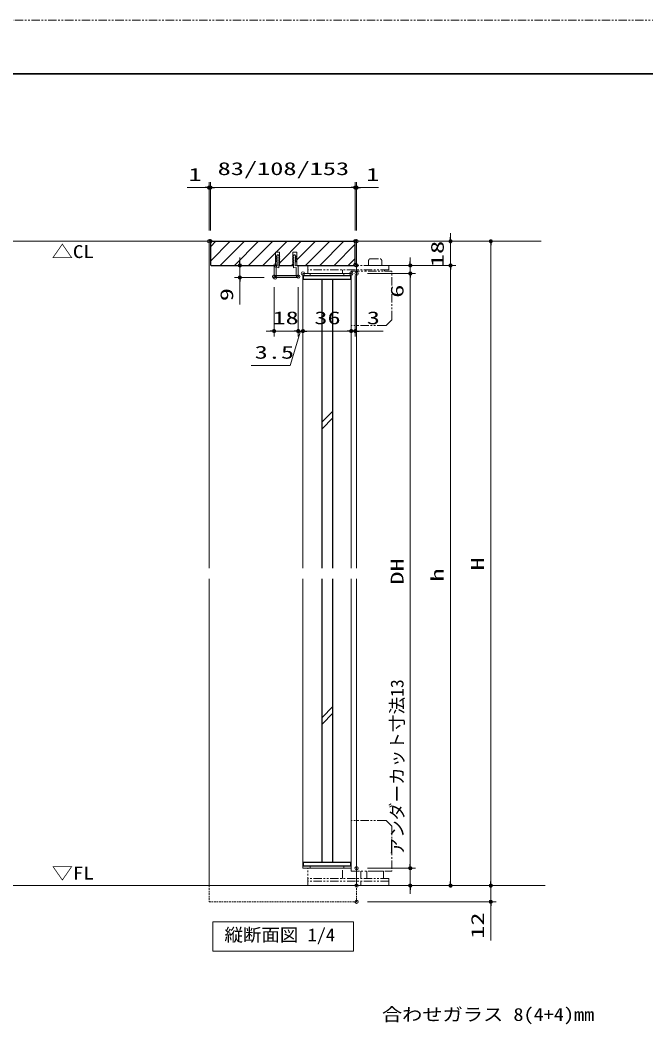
# Model space of a CAD drawing. Units: millimetres, scale not verified. Extents: x -1306 to 1306, y -607 to 607.
# Drawn here: x -803 to -336, y -157 to 594 of the extents above; entities that cross this region are included whole.
import ezdxf
from ezdxf.enums import TextEntityAlignment as Align

# ---------------------------------------------------------------- set-up
doc = ezdxf.new("R2010")
doc.units = ezdxf.units.MM
doc.header["$LTSCALE"] = 5
doc.header["$PDMODE"] = 32
doc.header["$PDSIZE"] = 2.5
doc.linetypes.add('USER1', pattern=[2.5, 1.25, -0.25, 0.25, -0.25, 0.25, -0.25])
doc.linetypes.add('USER2', pattern=[0.375, 0.25, -0.125])
for name, color, linetype, lineweight in [('0-1_線(白)', 7, 'Continuous', 30), ('0-2_線(水)', 4, 'Continuous', 9), ('0-3_線(黄)', 2, 'Continuous', 15), ('0-6_寸法線', 3, 'Continuous', 13), ('0-7_0', 3, 'Continuous', 25), ('0-8_DEFPOINTS', 7, 'Continuous', 5), ('0-9_点線(黄)', 2, 'USER2', 15), ('0-A_ハッチング', 6, 'Continuous', 9), ('0-C_陰線', 1, 'USER1', 9), ('0-D_図面枠', 7, 'Continuous', 35)]:
    doc.layers.add(name, color=color, linetype=linetype, lineweight=lineweight)
doc.styles.add('ＭＳ ゴシック', font='')
doc.styles.get('ＭＳ ゴシック').set_extended_font_data('MS Gothic')

# ---------------------------------------------------------------- blocks, each defined once
blk = doc.blocks.new('_DOT')
at = {"layer": '0-7_0'}
blk.add_line((-2.5, 0), (-5, 0), dxfattribs=at)
for points in [[(0, 0), (-2.5, 0), (-2.48, 0.313)], [(0, 0), (-2.48, -0.313), (-2.5, 0)], [(0, 0), (-2.48, 0.313), (-2.421, 0.622)], [(0, 0), (-2.421, -0.622), (-2.48, -0.313)], [(0, 0), (-2.421, 0.622), (-2.324, 0.92)], [(0, 0), (-2.324, -0.92), (-2.421, -0.622)], [(0, 0), (-2.324, 0.92), (-2.191, 1.204)], [(0, 0), (-2.191, -1.204), (-2.324, -0.92)], [(0, 0), (-2.191, 1.204), (-2.023, 1.469)], [(0, 0), (-2.023, -1.469), (-2.191, -1.204)], [(0, 0), (-2.023, 1.469), (-1.822, 1.711)], [(0, 0), (-1.822, -1.711), (-2.023, -1.469)], [(0, 0), (-1.822, 1.711), (-1.594, 1.926)], [(0, 0), (-1.594, -1.926), (-1.822, -1.711)], [(0, 0), (-1.594, 1.926), (-1.34, 2.111)], [(0, 0), (-1.34, -2.111), (-1.594, -1.926)], [(0, 0), (-1.34, 2.111), (-1.064, 2.262)], [(0, 0), (-1.064, -2.262), (-1.34, -2.111)], [(0, 0), (-1.064, 2.262), (-0.773, 2.378)], [(0, 0), (-0.773, -2.378), (-1.064, -2.262)], [(0, 0), (-0.773, 2.378), (-0.468, 2.456)], [(0, 0), (-0.468, -2.456), (-0.773, -2.378)], [(0, 0), (-0.468, 2.456), (-0.157, 2.495)], [(0, 0), (-0.157, -2.495), (-0.468, -2.456)], [(0, 0), (-0.157, 2.495), (0.157, 2.495)], [(0, 0), (0.157, -2.495), (-0.157, -2.495)], [(0, 0), (0.157, 2.495), (0.468, 2.456)], [(0, 0), (0.468, 2.456), (0.773, 2.378)], [(0, 0), (0.773, 2.378), (1.064, 2.262)], [(0, 0), (1.064, 2.262), (1.34, 2.111)], [(0, 0), (1.34, 2.111), (1.594, 1.926)], [(0, 0), (1.594, 1.926), (1.822, 1.711)], [(0, 0), (1.822, 1.711), (2.023, 1.469)], [(0, 0), (2.023, 1.469), (2.191, 1.204)], [(0, 0), (2.191, 1.204), (2.324, 0.92)], [(0, 0), (2.324, 0.92), (2.421, 0.622)], [(0, 0), (2.421, 0.622), (2.48, 0.313)], [(0, 0), (2.48, 0.313), (2.5, 0)], [(0, 0), (0.468, -2.456), (0.157, -2.495)], [(0, 0), (0.773, -2.378), (0.468, -2.456)], [(0, 0), (1.064, -2.262), (0.773, -2.378)], [(0, 0), (1.34, -2.111), (1.064, -2.262)], [(0, 0), (1.594, -1.926), (1.34, -2.111)], [(0, 0), (1.822, -1.711), (1.594, -1.926)], [(0, 0), (2.023, -1.469), (1.822, -1.711)], [(0, 0), (2.191, -1.204), (2.023, -1.469)], [(0, 0), (2.324, -0.92), (2.191, -1.204)], [(0, 0), (2.421, -0.622), (2.324, -0.92)], [(0, 0), (2.48, -0.313), (2.421, -0.622)], [(0, 0), (2.5, 0), (2.48, -0.313)]]:
    blk.add_solid(points, dxfattribs=at)

msp = doc.modelspace()

# ---------------------------------------------------------------- linework, layer by layer
at = {"layer": '0-1_線(白)'}
for p, q in [((-660.864, 429.285), (-660.864, 411.785)), ((-660.864, 429.285), (-552.864, 429.285)), ((-552.864, 411.785), (-552.864, 429.285)), ((-660.364, 411.285), (-660.864, 411.785)), ((-660.364, 411.285), (-612.364, 411.285)), ((-609.364, 411.285), (-599.364, 411.285)), ((-596.364, 411.285), (-553.364, 411.285)), ((-552.864, 411.785), (-553.364, 411.285)), ((-552.864, 411.785), (-553.364, 411.285)), ((-577.564, 185.866), (-577.564, 400.785)), ((-569.564, 185.866), (-569.564, 400.785)), ((-577.564, -33.215), (-577.564, 177.866)), ((-569.564, -33.215), (-569.564, 177.866))]:
    msp.add_line(p, q, dxfattribs=at)
for points in [[(-591.364, 403.785), (-556.364, 403.785), (-556.364, 400.785), (-591.364, 400.785)], [(-591.364, -33.215), (-556.364, -33.215), (-556.364, -36.215), (-591.364, -36.215)]]:
    msp.add_lwpolyline(points, close=True, dxfattribs=at)
at = {"layer": '0-2_線(水)'}
for p, q in [((-661.864, 429.285), (-661.864, 185.866)), ((-551.864, 429.285), (-551.864, 185.866)), ((-591.864, 405.285), (-555.864, 405.285)), ((-591.864, 185.866), (-591.864, 405.285)), ((-586.364, 405.285), (-586.364, 403.785)), ((-561.364, 405.285), (-561.364, 403.785)), ((-555.864, 185.866), (-555.864, 405.285)), ((-569.564, 302.69), (-577.564, 294.69)), ((-569.564, 297.69), (-577.564, 289.69)), ((-661.864, 177.866), (-661.864, -50.715)), ((-591.864, -37.715), (-591.864, 177.866)), ((-555.864, -37.715), (-555.864, 177.866)), ((-551.864, 177.866), (-551.864, -50.715)), ((-569.564, 82.657), (-577.564, 74.657)), ((-569.564, 77.657), (-577.564, 69.657)), ((-586.364, -36.215), (-586.364, -37.715)), ((-561.364, -36.215), (-561.364, -37.715)), ((-555.864, -37.715), (-591.864, -37.715))]:
    msp.add_line(p, q, dxfattribs=at)
at = {"layer": '0-3_線(黄)'}
for p, q in [((-1177.907, 429.285), (-414.219, 429.285)), ((-1177.907, -50.715), (-411.373, -50.715))]:
    msp.add_line(p, q, dxfattribs=at)
msp.add_lwpolyline([(-659.035, -77.72), (-554.194, -77.72), (-554.194, -99.554), (-659.035, -99.554)], close=True, dxfattribs=at)
at = {"layer": '0-6_寸法線'}
for p, q in [((-664.864, 469.285), (-678.245, 469.285)), ((-661.864, 437.285), (-661.864, 473.285)), ((-660.864, 469.285), (-661.864, 469.285)), ((-660.864, 437.285), (-660.864, 473.285)), ((-660.864, 437.285), (-660.864, 473.285)), ((-657.864, 469.285), (-555.864, 469.285)), ((-657.864, 469.285), (-654.864, 469.285)), ((-555.864, 469.285), (-558.864, 469.285)), ((-552.864, 437.285), (-552.864, 473.285)), ((-552.864, 437.285), (-552.864, 473.285)), ((-552.864, 469.285), (-551.864, 469.285)), ((-551.864, 437.285), (-551.864, 473.285)), ((-548.864, 469.285), (-535.483, 469.285)), ((-543.864, 429.285), (-447.864, 429.285)), ((-543.864, 429.285), (-477.864, 429.285)), ((-481.864, 432.285), (-481.864, 435.285)), ((-481.864, 429.285), (-481.864, 411.285)), ((-451.864, 426.285), (-451.864, -47.715)), ((-638.864, 414.285), (-638.864, 417.285)), ((-610.814, 419.285), (-611.914, 417.796)), ((-611.914, 417.796), (-611.164, 417.796)), ((-611.164, 417.296), (-611.914, 416.496)), ((-611.914, 416.496), (-611.164, 416.496)), ((-611.164, 415.996), (-611.914, 415.196)), ((-611.914, 415.196), (-611.164, 415.196)), ((-611.164, 414.696), (-611.914, 413.896)), ((-611.914, 413.896), (-611.164, 413.896)), ((-611.164, 417.796), (-611.164, 417.296)), ((-611.164, 416.496), (-611.164, 415.996)), ((-611.164, 415.196), (-611.164, 414.696)), ((-611.164, 413.896), (-611.164, 410.979)), ((-610.214, 419.284), (-610.814, 419.285)), ((-610.214, 419.284), (-609.114, 417.796)), ((-609.864, 417.796), (-609.864, 417.296)), ((-609.114, 417.796), (-609.864, 417.796)), ((-609.864, 417.296), (-609.114, 416.496)), ((-609.864, 416.496), (-609.864, 415.996)), ((-609.114, 416.496), (-609.864, 416.496)), ((-609.864, 415.996), (-609.114, 415.196)), ((-609.864, 415.196), (-609.864, 414.696)), ((-609.114, 415.196), (-609.864, 415.196)), ((-609.864, 414.696), (-609.114, 413.896)), ((-609.864, 413.896), (-609.864, 413.109)), ((-609.114, 413.896), (-609.864, 413.896)), ((-598.514, 419.284), (-599.614, 417.796)), ((-599.614, 417.796), (-598.864, 417.796)), ((-598.864, 417.296), (-599.614, 416.496)), ((-599.614, 416.496), (-598.864, 416.496)), ((-598.864, 415.996), (-599.614, 415.196)), ((-599.614, 415.196), (-598.864, 415.196)), ((-598.864, 414.696), (-599.614, 413.896)), ((-599.614, 413.896), (-598.864, 413.896)), ((-598.864, 417.796), (-598.864, 417.296)), ((-598.864, 416.496), (-598.864, 415.996)), ((-598.864, 415.196), (-598.864, 414.696)), ((-598.864, 413.896), (-598.864, 413.109)), ((-598.514, 419.284), (-597.914, 419.285)), ((-597.914, 419.285), (-596.814, 417.796)), ((-597.564, 417.796), (-597.564, 417.296)), ((-596.814, 417.796), (-597.564, 417.796)), ((-597.564, 417.296), (-596.814, 416.496)), ((-597.564, 416.496), (-597.564, 415.996)), ((-596.814, 416.496), (-597.564, 416.496)), ((-597.564, 415.996), (-596.814, 415.196)), ((-597.564, 415.196), (-597.564, 414.696)), ((-596.814, 415.196), (-597.564, 415.196)), ((-597.564, 414.696), (-596.814, 413.896)), ((-597.564, 413.896), (-597.564, 410.979)), ((-596.814, 413.896), (-597.564, 413.896)), ((-511.864, 414.285), (-511.864, 417.285)), ((-620.364, 411.285), (-642.864, 411.285)), ((-638.864, 411.285), (-638.864, 402.285)), ((-613.364, 410.985), (-613.364, 402.985)), ((-613.214, 410.985), (-613.214, 402.985)), ((-611.164, 410.979), (-613.058, 411.135)), ((-611.562, 411.225), (-613.052, 411.285)), ((-609.864, 409.574), (-611.864, 409.736)), ((-611.864, 409.736), (-611.864, 403.785)), ((-609.21, 412.293), (-609.864, 413.109)), ((-609.864, 412.293), (-609.864, 409.569)), ((-609.857, 412.293), (-609.21, 412.293)), ((-599.519, 412.293), (-598.864, 413.109)), ((-598.872, 412.293), (-599.519, 412.293)), ((-598.864, 412.293), (-598.864, 409.569)), ((-598.864, 409.569), (-596.864, 409.736)), ((-597.564, 410.979), (-595.67, 411.135)), ((-596.166, 411.225), (-595.676, 411.285)), ((-595.514, 410.985), (-595.514, 402.985)), ((-595.364, 410.985), (-595.364, 402.985)), ((-543.864, 411.285), (-477.864, 411.285)), ((-543.864, 411.285), (-477.864, 411.285)), ((-543.864, 411.285), (-507.864, 411.285)), ((-511.864, 411.285), (-511.864, 405.285)), ((-481.864, 408.285), (-481.864, 405.285)), ((-481.864, 408.285), (-481.864, -47.715)), ((-620.666, 402.285), (-642.864, 402.285)), ((-638.864, 399.285), (-638.864, 382.094)), ((-596.064, 402.435), (-612.664, 402.435)), ((-596.064, 402.285), (-612.664, 402.285)), ((-552.864, 403.785), (-552.864, 358.435)), ((-543.864, 405.285), (-507.864, 405.285)), ((-543.864, 405.285), (-507.864, 405.285)), ((-511.864, 402.285), (-511.864, 385.094)), ((-511.864, 402.285), (-511.864, -34.715)), ((-613.364, 394.985), (-613.364, 358.435)), ((-595.364, 394.985), (-595.364, 358.435)), ((-595.364, 394.985), (-595.364, 358.435)), ((-591.864, 397.285), (-591.864, 358.435)), ((-591.864, 397.285), (-591.864, 358.435)), ((-555.864, 397.285), (-555.864, 358.435)), ((-555.864, 397.285), (-555.864, 358.435)), ((-616.364, 362.435), (-619.364, 362.435)), ((-595.364, 362.435), (-613.364, 362.435)), ((-598.364, 362.435), (-601.364, 362.435)), ((-591.864, 362.435), (-595.364, 362.435)), ((-591.864, 362.435), (-595.364, 362.435)), ((-592.364, 362.435), (-589.364, 362.435)), ((-558.864, 362.435), (-588.864, 362.435)), ((-588.864, 362.435), (-585.864, 362.435)), ((-558.864, 362.435), (-561.864, 362.435)), ((-555.864, 362.435), (-552.864, 362.435)), ((-549.864, 362.435), (-532.198, 362.435)), ((-511.864, -34.715), (-511.864, 101.904)), ((-543.864, -37.715), (-507.864, -37.715)), ((-543.864, -37.715), (-507.864, -37.715)), ((-511.864, -50.715), (-511.864, -37.715)), ((-451.864, -47.715), (-451.864, -44.715)), ((-543.864, -50.715), (-447.864, -50.715)), ((-543.864, -50.715), (-477.864, -50.715)), ((-543.864, -50.715), (-447.864, -50.715)), ((-543.864, -50.715), (-507.864, -50.715)), ((-451.864, -50.715), (-451.864, -62.715)), ((-511.864, -53.715), (-511.864, -56.715)), ((-543.864, -62.715), (-447.864, -62.715)), ((-451.864, -65.715), (-451.864, -91.477))]:
    msp.add_line(p, q, dxfattribs=at)
for points in [[(-612.364, 411.285), (-612.364, 421.285), (-609.364, 421.285), (-609.364, 411.285)], [(-599.364, 411.285), (-599.364, 421.285), (-596.364, 421.285), (-596.364, 411.285)], [(-596.864, 409.736), (-596.864, 403.785), (-611.864, 403.785)], [(-593.614, 362.435), (-601.478, 336.78), (-630.431, 336.78)]]:
    msp.add_lwpolyline(points, dxfattribs=at)
for centre, radius, start, end in [((-613.064, 410.985), 0.3, 87.72528, 180), ((-613.064, 410.985), 0.15, 87.72528, 180), ((-595.664, 410.985), 0.3, 0, 92.27472), ((-595.664, 410.985), 0.15, 0, 92.27472), ((-612.664, 402.985), 0.7, 180, 270), ((-612.664, 402.985), 0.55, 180, 270), ((-596.064, 402.985), 0.55, 270, 0), ((-596.064, 402.985), 0.7, 270, 0)]:
    msp.add_arc(centre, radius, start, end, dxfattribs=at)
at = {"layer": '0-8_DEFPOINTS'}
for p in [(-660.864, 469.285), (-552.864, 469.285), (-661.864, 429.285), (-660.864, 429.285), (-552.864, 429.285), (-551.864, 429.285), (-551.864, 429.285), (-638.864, 411.285), (-612.364, 411.285), (-591.864, 405.285), (-555.864, 405.285), (-552.864, 411.785), (-551.864, 411.285), (-551.864, 405.285), (-511.864, 405.285), (-481.864, 411.285), (-613.364, 402.985), (-612.666, 402.285), (-595.364, 402.985), (-613.364, 362.435), (-595.364, 362.435), (-591.864, 362.435), (-555.864, 362.435), (-551.864, -37.715), (-511.864, -37.715), (-551.864, -50.715), (-511.864, -50.715), (-481.864, -50.715), (-451.864, -50.715), (-551.864, -62.715), (-451.864, -62.715)]:
    msp.add_point(p, dxfattribs=at)
at = {"layer": '0-9_点線(黄)'}
for p, q in [((-661.864, -50.715), (-661.864, -62.715)), ((-551.864, -50.715), (-551.864, -62.715)), ((-661.864, -62.715), (-551.864, -62.715))]:
    msp.add_line(p, q, dxfattribs=at)
at = {"layer": '0-A_ハッチング'}
for p, q in [((-660.864, 425.179), (-656.758, 429.285)), ((-660.864, 414.572), (-646.152, 429.285)), ((-653.545, 411.285), (-635.545, 429.285)), ((-642.939, 411.285), (-624.939, 429.285)), ((-632.332, 411.285), (-614.332, 429.285)), ((-611.725, 421.285), (-603.725, 429.285)), ((-609.364, 413.039), (-593.119, 429.285)), ((-596.364, 415.433), (-582.512, 429.285)), ((-589.906, 411.285), (-571.906, 429.285)), ((-579.299, 411.285), (-561.299, 429.285)), ((-568.692, 411.285), (-552.864, 427.113)), ((-621.725, 411.285), (-612.364, 420.646)), ((-558.086, 411.285), (-552.864, 416.506)), ((-600.512, 411.285), (-599.504, 412.293))]:
    msp.add_line(p, q, dxfattribs=at)
at = {"layer": '0-C_陰線', "color": 4}
msp.add_line((387.036, 594), (-1292.964, 594), dxfattribs=at)
at = {"layer": '0-C_陰線'}
for p, q in [((-542.904, 415.065), (-542.904, 411.285)), ((-541.824, 416.145), (-534.264, 416.145)), ((-533.184, 415.065), (-533.184, 411.285)), ((-527.792, 408.045), (-588.272, 408.045)), ((-562.352, 408.045), (-562.352, 405.285)), ((-555.872, 406.965), (-525.516, 406.965)), ((-555.864, 406.965), (-555.864, 366.465)), ((-545.064, 408.045), (-545.064, 406.965)), ((-531.024, 408.045), (-531.024, 406.965)), ((-527.792, 411.285), (-527.792, 408.045)), ((-525.516, 371.232), (-525.516, 406.965)), ((-529.52, 366.781), (-525.833, 370.468)), ((-530.284, 366.465), (-555.872, 366.465)), ((-530.276, -2.115), (-555.864, -2.115)), ((-555.857, -39.915), (-555.857, -2.115)), ((-529.513, -2.432), (-525.825, -6.119)), ((-525.509, -6.883), (-525.509, -39.915)), ((-588.264, -50.715), (-588.264, -37.715)), ((-562.344, -45.353), (-562.344, -37.715)), ((-555.864, -39.915), (-525.509, -39.915)), ((-548.762, -39.915), (-548.762, -45.353)), ((-531.719, -39.915), (-531.719, -45.353)), ((-527.784, -47.475), (-588.264, -47.475)), ((-548.762, -47.475), (-548.762, -50.715))]:
    msp.add_line(p, q, dxfattribs=at)
for points in [[(-527.792, 411.285), (-588.272, 411.285), (-588.272, 405.285)], [(-531.719, -39.915), (-544.355, -39.915), (-544.355, -45.353)], [(-527.784, -50.715), (-527.784, -45.353), (-588.264, -45.353)]]:
    msp.add_lwpolyline(points, dxfattribs=at)
for centre, start, end in [((-541.824, 415.065), 90, 180), ((-534.264, 415.065), 0, 90), ((-526.596, 371.232), 315, 0), ((-530.284, 367.545), 270, 315), ((-530.276, -3.195), 45, 90), ((-526.589, -6.883), 0, 45)]:
    msp.add_arc(centre, 1.08, start, end, dxfattribs=at)
at = {"layer": '0-D_図面枠'}
msp.add_lwpolyline([(-1252.964, -554), (347.036, -554), (347.036, 554), (-1252.964, 554)], close=True, dxfattribs=at)

# ---------------------------------------------------------------- block references
at = {"layer": '0-6_寸法線', "xscale": 0.6, "yscale": 0.6}
for p in [(-661.864, 469.285), (-552.864, 469.285), (-552.864, 469.285), (-613.364, 362.435), (-595.364, 362.435), (-555.864, 362.435), (-555.864, 362.435)]:
    msp.add_blockref('_DOT', p, dxfattribs=at)
for p, rotation in [((-660.864, 469.285), 180), ((-660.864, 469.285), 180), ((-551.864, 469.285), 180), ((-481.864, 429.285), 270), ((-451.864, 429.285), 90), ((-638.864, 411.285), 270), ((-511.864, 411.285), 270), ((-511.864, 405.285), 90), ((-511.864, 405.285), 90), ((-481.864, 411.285), 90), ((-481.864, 411.285), 90), ((-638.864, 402.285), 90), ((-595.364, 362.435), 180), ((-591.864, 362.435), 180), ((-591.864, 362.435), 180), ((-552.864, 362.435), 180), ((-511.864, -37.715), 270), ((-511.864, -37.715), 270), ((-511.864, -50.715), 90), ((-481.864, -50.715), 270), ((-451.864, -50.715), 270), ((-451.864, -50.715), 270), ((-451.864, -62.715), 90)]:
    msp.add_blockref('_DOT', p, dxfattribs=dict(at, rotation=rotation))

# ---------------------------------------------------------------- texts
at = {"layer": '0-3_線(黄)', "style": 'ＭＳ ゴシック'}
for s, width, p in [('△CL', 1.2, (-779.083, 413.916)), ('▽FL', 1.2, (-779.052, -49.047)), ('縦断面図 1/4', 1.05, (-650.341, -95.098))]:
    msp.add_text(s, height=9.604, dxfattribs=dict(at, width=width)).set_placement(p, align=Align.BOTTOM_LEFT)
at = {"layer": '0-6_寸法線', "style": 'ＭＳ ゴシック'}
for s, height, width, p in [('83/108/153', 9.604, 1.5, (-655.436, 475.72)), ('1', 9.604, 1.5, (-677.102, 471.434)), ('1', 9.604, 1.5, (-544.721, 471.434)), ('18', 9.604, 1.5, (-614.602, 364.584)), ('36', 9.604, 1.5, (-583.388, 364.584)), ('3', 9.604, 1.5, (-544.293, 364.584)), ('3.5', 9.604, 1.5, (-627.859, 338.93)), ('合わせガラス 8(4+4)mm', 9.621, 1.15, (-533.082, -154.361))]:
    msp.add_text(s, height=height, dxfattribs=dict(at, width=width)).set_placement(p, align=Align.BOTTOM_LEFT)
at = {"layer": '0-6_寸法線', "style": 'ＭＳ ゴシック', "width": 1.5}
for s, p in [('18', (-484.014, 410.046)), ('9', (-641.014, 384.666)), ('6', (-514.014, 387.189)), ('DH', (-514.014, 173.546)), ('H', (-454.014, 184.046)), ('h', (-484.014, 175.761)), ('12', (-454.014, -90.334))]:
    msp.add_text(s, height=9.604, rotation=90, dxfattribs=at).set_placement(p, align=Align.BOTTOM_LEFT)
at = {"layer": '0-6_寸法線', "style": 'ＭＳ ゴシック'}
msp.add_text('アンダーカット寸法13', height=9.621, rotation=90, dxfattribs=at).set_placement((-514.014, -28.198), align=Align.BOTTOM_LEFT)

doc.saveas('drawing.dxf')
